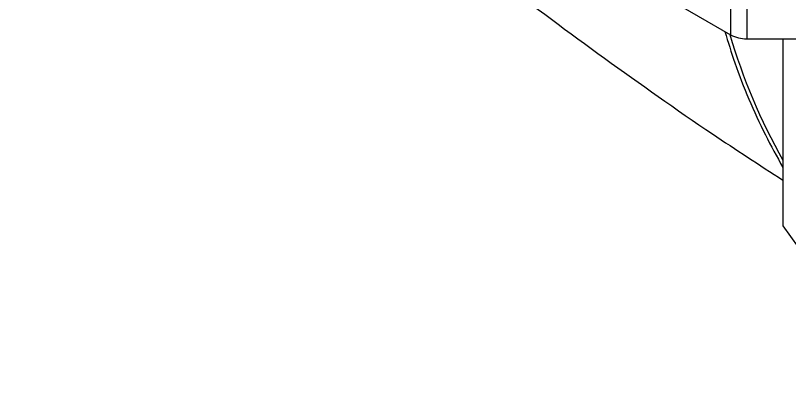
# Model space of a CAD drawing. Extents: x 12.3 to 108.7, y 1.1 to 80.4.
# Drawn here: x 15.391 to 17.767, y 60.892 to 62.067 of the extents above; entities that cross this region are included whole.
import ezdxf

# ---------------------------------------------------------------- set-up
doc = ezdxf.new("R2010")
doc.units = 0
doc.header["$MEASUREMENT"] = 0
doc.layers.add('OBJECT', color=7, linetype='CONTINUOUS')

msp = doc.modelspace()

# ---------------------------------------------------------------- linework, layer by layer
at = {"layer": 'OBJECT'}
for p, q in [((17.5872, 67.5393), (17.5864, 62.0078)), ((17.6367, 67.5275), (17.6359, 61.9959)), ((15.3908, 63.2757), (17.5864, 62.0078)), ((17.6359, 61.9959), (18.2404, 61.9959)), ((17.747, 61.9959), (17.7469, 61.4222))]:
    msp.add_line(p, q, dxfattribs=at)
at = {"layer": 'OBJECT', "flags": 128}
msp.add_lwpolyline([(17.7469, 61.4222), (17.8178, 61.3235), (17.8943, 61.2321), (17.9753, 61.1494), (18.0594, 61.0764), (18.1455, 61.0144), (18.2322, 60.9643), (18.3183, 60.9269), (18.4025, 60.9026), (18.4834, 60.892), (18.5599, 60.895), (18.6308, 60.9118)], dxfattribs=at)
at = {"layer": 'OBJECT'}
for centre, radius, start, end in [((19.3638, 62.5331), 1.8554, 196.402, 209.3776), ((17.6339, 62.0969), 0.101, 241.9506, 271.1381)]:
    msp.add_arc(centre, radius, start, end, dxfattribs=at)
for points, knots in [([(16.8024, 62.2371), (16.8268, 62.2175), (16.9562, 62.1137), (17.1989, 61.9353), (17.4891, 61.7292), (17.6747, 61.6088), (17.747, 61.5619)], [0, 0, 0, 0, 0.0812, 0.429569, 0.777944, 1, 1, 1, 1]), ([(17.5689, 62.0179), (17.5786, 61.9858), (17.5995, 61.9165), (17.6416, 61.8103), (17.6906, 61.7027), (17.7286, 61.6342), (17.747, 61.6011)], [0, 0, 0, 0, 0.227931, 0.491319, 0.754538, 1, 1, 1, 1])]:
    msp.add_open_spline(points, degree=3, knots=knots, dxfattribs=at)

doc.saveas('drawing.dxf')
